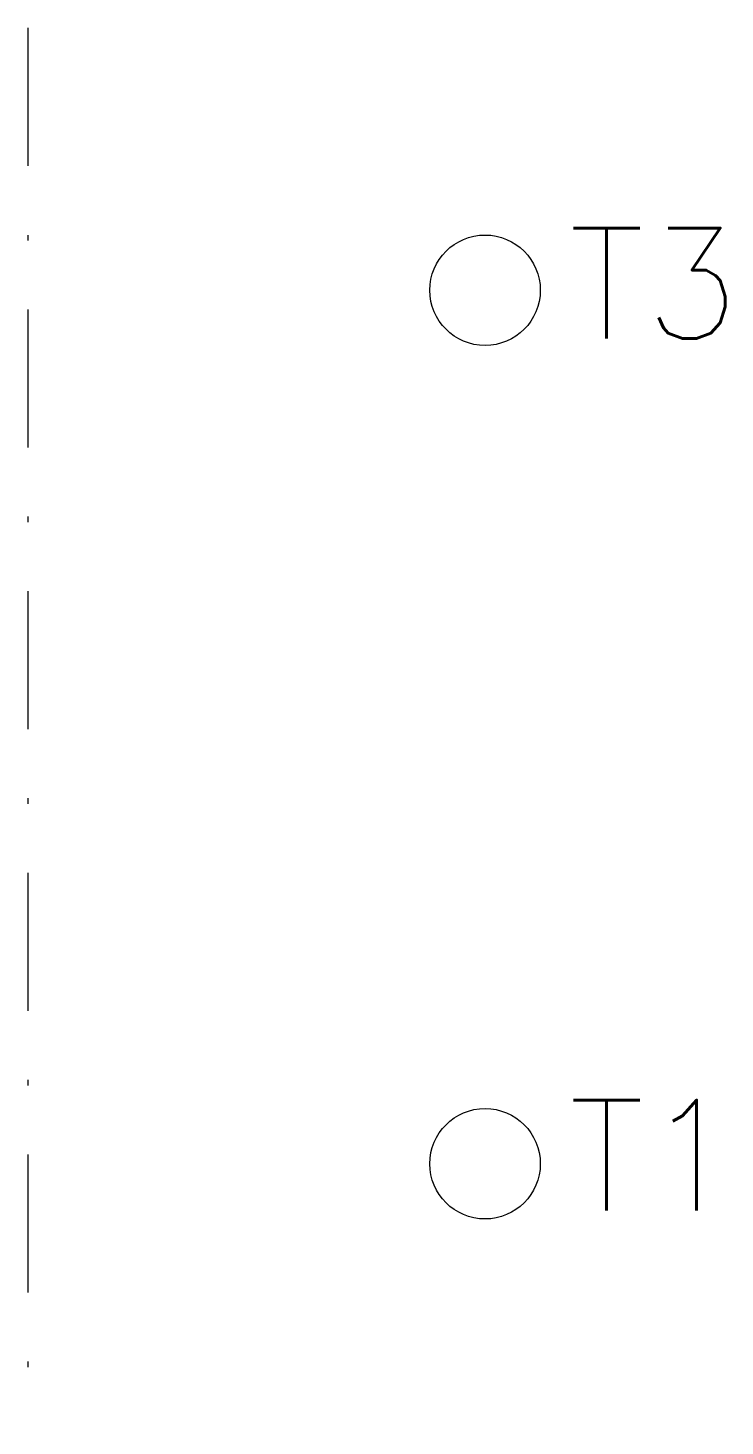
# Model space of a CAD drawing. Extents: x 391 to 636, y 265 to 293.
# Drawn here: x 390.73 to 403.35, y 265.09 to 290.41 of the extents above; entities outside this region: 6.
import ezdxf
from ezdxf.enums import TextEntityAlignment as Align

# ---------------------------------------------------------------- set-up
doc = ezdxf.new("R2010")
doc.units = 0
doc.header["$MEASUREMENT"] = 0
doc.linetypes.add('DASHDOT', pattern=[1, 0.5, -0.25, 0, -0.25])
doc.layers.get('0').update_dxf_attribs({"linetype": 'CONTINUOUS'})
doc.styles.add('ROMANS', font='romans')

msp = doc.modelspace()

# ---------------------------------------------------------------- linework, layer by layer
at = {"linetype": 'DASHDOT', "ltscale": 5}
for p, q in [((390.73, 290.413), (390.73, 265.094)), ((635.852, 290.413), (635.852, 265.094))]:
    msp.add_line(p, q, dxfattribs=at)
for centre in [(399.006, 285.663), (560.464, 285.663), (625.047, 285.663), (399.006, 269.844)]:
    msp.add_circle(centre, 1)

# ---------------------------------------------------------------- texts
at = {"lineweight": -3, "style": 'ROMANS'}
msp.add_attdef('NOME1', text='', height=2, dxfattribs=at).set_placement((635.852, 292.247), align=Align.MIDDLE_RIGHT)
for tag, p in [('T3', (400.522, 285.79)), ('T2', (561.788, 285.79)), ('T4', (626.371, 285.79)), ('T1', (400.522, 269.998))]:
    msp.add_attdef(tag, text='', height=2, dxfattribs=at).set_placement(p, align=Align.MIDDLE_LEFT)

doc.saveas('drawing.dxf')
